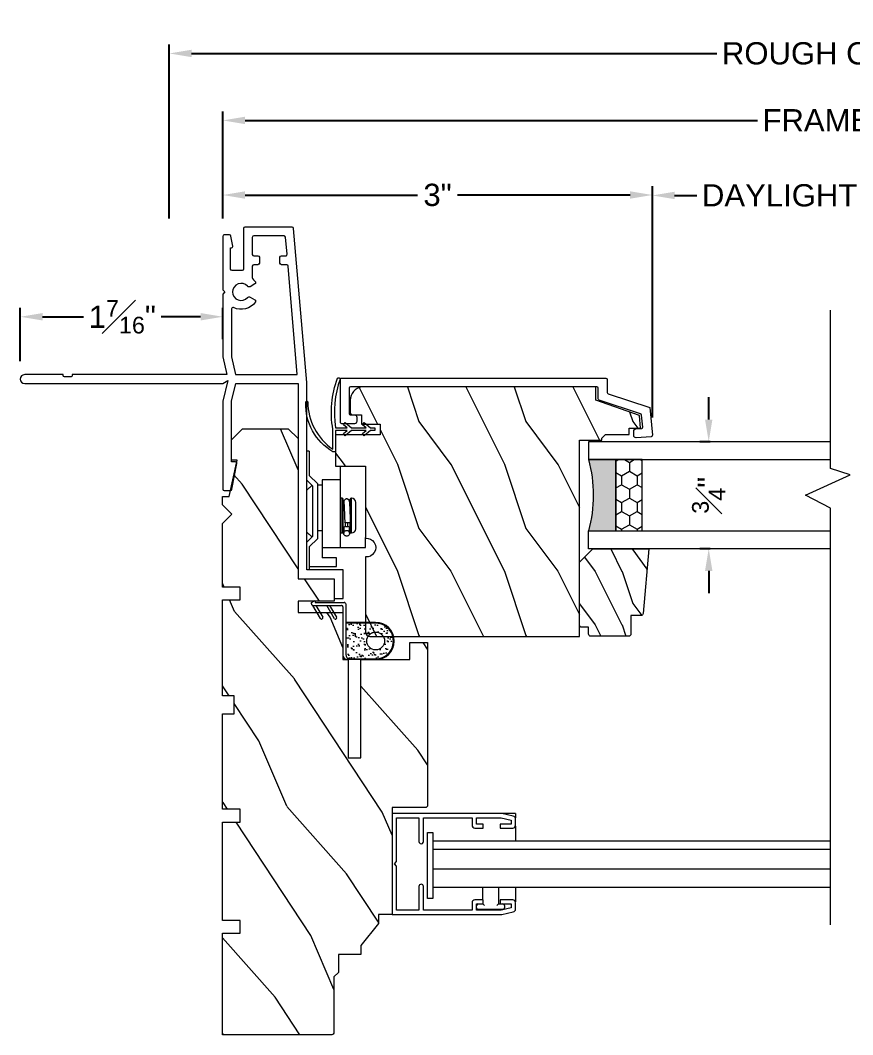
# Model space of a CAD drawing. Extents: x 73.7 to 85.4, y 11.4 to 19.6.
# Drawn here: x 73.71 to 79.54, y 12.5 to 19.62 of the extents above; entities that cross this region are included whole.
import ezdxf

# ---------------------------------------------------------------- set-up
doc = ezdxf.new("R2010")
doc.units = 0
doc.header["$MEASUREMENT"] = 0
doc.layers.get('0').update_dxf_attribs({"linetype": 'CONTINUOUS'})
doc.layers.get('DEFPOINTS').update_dxf_attribs({"linetype": 'CONTINUOUS'})
doc.layers.add('DIM', color=7, linetype='CONTINUOUS', lineweight=13)
doc.layers.add('PRODUCTS', color=7, linetype='CONTINUOUS', lineweight=13)
doc.styles.get("Standard").update_dxf_attribs({"font": 'arial.ttf'})
doc.dimstyles.get("Standard").update_dxf_attribs({"dimscale": 0, "dimtxt": 0.156, "dimasz": 0.156, "dimexe": 0.063, "dimexo": 0.125, "dimgap": 0.05, "dimtad": 0, "dimdec": 4, "dimzin": 0, "dimdsep": 46, "dimlunit": 4, "dimtxsty": 'Standard', "dimcen": 0.09, "dimclrd": 256, "dimclre": 256, "dimclrt": 256, "dimadec": 0, "dimazin": 0, "dimtfac": 0.75, "dimtdec": 4, "dimtix": 1, "dimtofl": 0, "dimtmove": 0, "dimatfit": 1, "dimfxl": 1, "dimfrac": 1, "dimtolj": 1, "dimtzin": 5, "dimarcsym": 0})

# ---------------------------------------------------------------- blocks, each defined once
blk = doc.blocks.new('*D8')
at = {"layer": 'DEFPOINTS', "color": 0, "ltscale": 2, "transparency": 16777216}
for p in [(75.12571604036553, 18.91313314573965), (75.12571604036553, 18.10010126771241), (84.00222806541103, 18.10010126771241)]:
    blk.add_point(p, dxfattribs=at)
at = {"layer": 'DIM', "lineweight": -2, "ltscale": 2, "transparency": 16777216}
for p, q in [((75.12571604036553, 18.22510126771241), (75.12571604036553, 18.97613314573965)), ((84.00222806541103, 18.22510126771241), (84.00222806541103, 18.97613314573965)), ((75.28171604036554, 18.91313314573965), (78.87557826407857, 18.91313314573965)), ((83.84622806541103, 18.91313314573965), (80.25369286162291, 18.91313314573965))]:
    blk.add_line(p, q, dxfattribs=at)
at = {"layer": 'DIM', "ltscale": 2, "transparency": 16777216}
for points in [[(75.28171604036554, 18.93913314573965), (75.28171604036554, 18.88713314573965), (75.12571604036553, 18.91313314573965)], [(83.84622806541103, 18.93913314573965), (83.84622806541103, 18.88713314573965), (84.00222806541103, 18.91313314573965)]]:
    blk.add_solid(points, dxfattribs=at)
at = {"layer": 'DIM', "ltscale": 2, "transparency": 16777216, "insert": (79.56463556285074, 18.91313314573965), "char_height": 0.156, "attachment_point": 5}
blk.add_mtext('\\A1;FRAME SIZE', dxfattribs=at)
blk = doc.blocks.new('*D9')
at = {"layer": 'DEFPOINTS', "color": 0, "ltscale": 2, "transparency": 16777216}
for p in [(84.37920441138927, 19.38265561283798), (74.75069482612938, 18.10089341237554), (84.37920441138927, 18.09079421926206)]:
    blk.add_point(p, dxfattribs=at)
at = {"layer": 'DIM', "lineweight": -2, "ltscale": 2, "transparency": 16777216}
for p, q in [((74.75069482612938, 18.22589341237554), (74.75069482612938, 19.44565561283798)), ((84.37920441138927, 18.21579421926206), (84.37920441138927, 19.44565561283798)), ((74.90669482612938, 19.38265561283798), (78.59161905089337, 19.38265561283798)), ((84.22320441138926, 19.38265561283798), (80.53765452156185, 19.38265561283798))]:
    blk.add_line(p, q, dxfattribs=at)
at = {"layer": 'DIM', "ltscale": 2, "transparency": 16777216}
for points in [[(74.90669482612938, 19.40865561283798), (74.90669482612938, 19.35665561283798), (74.75069482612938, 19.38265561283798)], [(84.22320441138926, 19.40865561283798), (84.22320441138926, 19.35665561283798), (84.37920441138927, 19.38265561283798)]]:
    blk.add_solid(points, dxfattribs=at)
at = {"layer": 'DIM', "ltscale": 2, "transparency": 16777216, "insert": (79.56463678622761, 19.38265561283798), "char_height": 0.156, "attachment_point": 5}
blk.add_mtext('\\A1;ROUGH OPENING', dxfattribs=at)
blk = doc.blocks.new('*D13')
at = {"layer": 'DEFPOINTS', "color": 0, "ltscale": 2, "transparency": 16777216}
for p in [(75.12571604036553, 18.38986771574255), (75.12571604036553, 18.10010126771241), (78.13846290660933, 16.70551463163412)]:
    blk.add_point(p, dxfattribs=at)
at = {"layer": 'DIM', "lineweight": -2, "ltscale": 2, "transparency": 16777216}
for p, q in [((75.12571604036553, 18.22510126771241), (75.12571604036553, 18.45286771574255)), ((78.13846290660933, 16.83051463163412), (78.13846290660933, 18.45286771574255)), ((75.28171604036554, 18.38986771574255), (76.49249056489262, 18.38986771574255)), ((77.98246290660933, 18.38986771574255), (76.77168838208226, 18.38986771574255))]:
    blk.add_line(p, q, dxfattribs=at)
at = {"layer": 'DIM', "ltscale": 2, "transparency": 16777216}
for points in [[(75.28171604036554, 18.41586771574255), (75.28171604036554, 18.36386771574255), (75.12571604036553, 18.38986771574255)], [(77.98246290660933, 18.41586771574255), (77.98246290660933, 18.36386771574255), (78.13846290660933, 18.38986771574255)]]:
    blk.add_solid(points, dxfattribs=at)
at = {"layer": 'DIM', "ltscale": 2, "transparency": 16777216, "insert": (76.63208947348744, 18.38986771574255), "char_height": 0.156, "attachment_point": 5}
blk.add_mtext('\\A1;3"', dxfattribs=at)
blk = doc.blocks.new('*D14')
at = {"layer": 'DEFPOINTS', "color": 0, "ltscale": 2, "transparency": 16777216}
for p in [(78.66963316095317, 16.65934808978469), (78.53386872144848, 15.90936837425771), (78.66963588886213, 15.90936837425771)]:
    blk.add_point(p, dxfattribs=at)
at = {"layer": 'DIM', "lineweight": -2, "ltscale": 2, "transparency": 16777216}
for p, q in [((78.53386872144848, 16.81534808978469), (78.53386872144848, 16.97134808978469)), ((78.54463316095317, 16.65934808978469), (78.47086872144848, 16.65934808978469)), ((78.54463588886213, 15.90936837425771), (78.47086872144848, 15.90936837425771)), ((78.53386872144848, 15.75336837425771), (78.53386872144848, 15.59736837425771))]:
    blk.add_line(p, q, dxfattribs=at)
at = {"layer": 'DIM', "ltscale": 2, "transparency": 16777216}
for points in [[(78.50786872144849, 16.81534808978469), (78.55986872144848, 16.81534808978469), (78.53386872144848, 16.65934808978469)], [(78.50786872144849, 15.75336837425771), (78.55986872144848, 15.75336837425771), (78.53386872144848, 15.90936837425771)]]:
    blk.add_solid(points, dxfattribs=at)
at = {"layer": 'DIM', "ltscale": 2, "transparency": 16777216, "insert": (78.53386872144848, 16.28435823202122), "char_height": 0.156, "attachment_point": 5, "rotation": 90}
blk.add_mtext('\\A1;{\\H1x;{\\H0.750000x;\\S3#4;}"}', dxfattribs=at)
blk = doc.blocks.new('*D15')
at = {"layer": 'DEFPOINTS', "color": 0, "ltscale": 2, "transparency": 16777216}
for p in [(80.98948119916724, 18.3868727794659), (78.13846290660933, 16.70551463163412), (80.98948119916724, 16.70551463163412)]:
    blk.add_point(p, dxfattribs=at)
at = {"layer": 'DIM', "lineweight": -2, "ltscale": 2, "transparency": 16777216}
for p, q in [((78.13846290660933, 16.83051463163412), (78.13846290660933, 18.4498727794659)), ((80.98948119916724, 16.83051463163412), (80.98948119916724, 18.4498727794659)), ((78.29446290660934, 18.3868727794659), (78.45144817839989, 18.3868727794659)), ((80.83348119916724, 18.3868727794659), (80.67649592737669, 18.3868727794659))]:
    blk.add_line(p, q, dxfattribs=at)
at = {"layer": 'DIM', "ltscale": 2, "transparency": 16777216}
for points in [[(78.29446290660934, 18.4128727794659), (78.29446290660934, 18.3608727794659), (78.13846290660933, 18.3868727794659)], [(80.83348119916724, 18.4128727794659), (80.83348119916724, 18.3608727794659), (80.98948119916724, 18.3868727794659)]]:
    blk.add_solid(points, dxfattribs=at)
at = {"layer": 'DIM', "ltscale": 2, "transparency": 16777216, "insert": (79.56397205288829, 18.3868727794659), "char_height": 0.156, "attachment_point": 5}
blk.add_mtext('\\A1;DAYLIGHT OPENING', dxfattribs=at)
blk = doc.blocks.new('*D18')
at = {"layer": 'DEFPOINTS', "color": 0, "transparency": 16777216}
for p in [(73.70571604036694, 17.53605418118364), (75.12591023360864, 17.25413030149671), (73.70571604036694, 17.09910126771235)]:
    blk.add_point(p, dxfattribs=at)
at = {"layer": 'DIM', "lineweight": -2, "transparency": 16777216}
for p, q in [((73.70571604036694, 17.22410126771235), (73.70571604036694, 17.59905418118364)), ((75.12591023360864, 17.37913030149671), (75.12591023360864, 17.59905418118364)), ((73.86171604036694, 17.53605418118364), (74.1494728697856, 17.53605418118364)), ((74.96991023360863, 17.53605418118364), (74.69315772653866, 17.53605418118364))]:
    blk.add_line(p, q, dxfattribs=at)
at = {"layer": 'DIM', "transparency": 16777216}
for points in [[(73.86171604036694, 17.56205418118364), (73.86171604036694, 17.51005418118364), (73.70571604036694, 17.53605418118364)], [(74.96991023360863, 17.56205418118364), (74.96991023360863, 17.51005418118364), (75.12591023360864, 17.53605418118364)]]:
    blk.add_solid(points, dxfattribs=at)
at = {"layer": 'DIM', "transparency": 16777216, "insert": (74.42131529816213, 17.53605418118364), "char_height": 0.156, "attachment_point": 5}
blk.add_mtext('\\A1;1{\\H0.750000x;\\S7#16;}"', dxfattribs=at)
blk = doc.blocks.new('Frame-Colonial-Vert Profile-C-WC BLOCK')
at = {"ltscale": 2}
h = blk.add_hatch(dxfattribs=at)
h.set_pattern_fill('WOOD1', color=256, angle=30)
h.set_pattern_definition([(246.8699, (-0.1535898384862244, 1.066025403784439), (1.598076078555546, 3.232050873230267), [0.5, -4.5]), (236.5651, (0.5160254037844387, 1.106217782649107), (-0.366024019841683, -1.366026116725422), [1.118034, -1.118034]), (228.4349, (0.7660254037844387, 0.6732050807568877), (-1.232051982326068, -1.86602423823122), [0.6324559999999999, -2.529822])])
h.paths.add_polyline_path([(1.189000129699707, -0.8429985046386719), (1.095000267028809, -0.8429985046386719), (1.095000267028809, -0.779998779296875), (0.9700002670288086, -0.625), (0.9700002670288086, -0.5620002746582031), (0.814000129699707, -0.5620002746582031), (0.814000129699707, -0.437000274658203), (0.7820005416870117, -0.4059982299804686), (0.7820005416870117, -0.01599508566084595, 0.4142310210248008), (0.7660007476805487, 0), (0, 0), (0, -0.711359977722168), (0.125, -0.711359977722168), (0.125, -0.7563600540161133), (0.125, -0.8013601303100586), (0, -0.8013601303100586), (0, -1.490641593933105), (0.125, -1.490641593933105), (0.125, -1.535641670227051), (0.125, -1.580641746520996), (0, -1.580641746520996), (0, -2.250999999999976), (0.08199999999999363, -2.250999999999976), (0.08199999999999363, -2.375999999999976), (-1.110223024625157e-16, -2.375999999999976), (0, -3.049204038146968), (0.125, -3.049204038146968), (0.125, -3.094206038146979), (0.125, -3.139204038146943), (-1.110223024625157e-16, -3.139204038146943), (0, -3.584999084472657), (0.06499958038330089, -3.649999618530273), (0, -3.715000152587891), (-1.110223024625157e-16, -3.774005889892578), (0.04599952697753906, -3.774005889892578), (0.1040019989013672, -4.02900505065918), (0.06400203704833984, -4.02900505065918), (0.06400203704833984, -4.173004150390625), (0.1409978866577147, -4.25), (0.4609997329712315, -4.25), (0.5299997329711914, -4.180999999999982), (0.5299997329711914, -3.197998046875), (0.7839994430541992, -3.197998046875), (0.7839994430541992, -3.040000915527344), (0.531285285949707, -3.040000915527344), (0.531285285949707, -2.961997985839844), (0.8442850112915039, -2.961997985839844), (0.8442850112915039, -2.631000518798828), (0.8812848739624428, -2.631000518798828), (0.8812848739624428, -1.94100051879883), (0.9712848739624178, -1.94100051879883), (0.9712848739624178, -2.631000518798828), (1.313284873962402, -2.631000518798828), (1.313284873962402, -2.750999450683594), (1.438284873962402, -2.750999450683594), (1.438284873962402, -2.592998504638672), (1.438284873962402, -1.608997344970881, 0.41412871271231), (1.4222813980378, -1.592998504638672), (1.189000129699707, -1.592998504638672)])
blk.add_lwpolyline([(0.8442850112915039, -2.961997985839844), (0.8442850112915039, -2.631000518798828), (0.8812848739624428, -2.631000518798828), (0.8812848739624428, -1.94100051879883), (0.9712848739624178, -1.94100051879883), (0.9712848739624178, -2.631000518798828), (1.313284873962402, -2.631000518798828), (1.313284873962402, -2.750999450683594), (1.438284873962402, -2.750999450683594), (1.438284873962402, -2.592998504638672), (1.438284873962402, -1.608997344970703, 0.4141287127112057), (1.422281398037683, -1.592998504638672), (1.189000129699707, -1.592998504638672), (1.189000129699707, -0.8429985046386719), (1.095000267028809, -0.8429985046386719), (1.095000267028809, -0.779998779296875), (0.9700002670288086, -0.625), (0.9700002670288086, -0.5620002746582031), (0.814000129699707, -0.5620002746582031), (0.814000129699707, -0.4370002746582031), (0.7820005416870117, -0.4059982299804688), (0.7820005416870117, -0.01599884033203125, 0.4142997689483557), (0.7660007476806641, 0), (0.7660007476806641, 0), (0.7660007476806641, 0), (0, 0), (0, 0), (0, 0), (0, -0.711359977722168), (0.125, -0.711359977722168), (0.125, -0.7563600540161133), (0.125, -0.8013601303100586), (0, -0.8013601303100586), (0, -1.490641593933105), (0.125, -1.490641593933105), (0.125, -1.535641670227051), (0.125, -1.580641746520996), (0, -1.580641746520996), (0, -2.250999999999976), (0.08199999999999363, -2.250999999999976), (0.08199999999999363, -2.375999999999976), (0, -2.375999999999976), (0, -3.049204038146968), (0.125, -3.049204038146968), (0.125, -3.094206038146979), (0.125, -3.139204038146943), (0, -3.139204038146943), (0, -3.584999084472656), (0.06499958038330078, -3.649999618530273), (0, -3.715000152587891), (0, -3.774005889892578), (0.04599952697753906, -3.774005889892578), (0.1040019989013672, -4.02900505065918), (0.06400203704833984, -4.02900505065918), (0.06400203704833984, -4.173004150390625), (0.1409978866577148, -4.25), (0.4609997329712314, -4.25), (0.5299997329711914, -4.180999999999983), (0.5299997329711914, -3.197998046875), (0.7839994430541992, -3.197998046875), (0.7839994430541992, -3.040000915527344), (0.531285285949707, -3.040000915527344), (0.531285285949707, -2.961997985839844)], format="xyb", close=True)
blk = doc.blocks.new('3577- C-WC-Frame-Vert Profile BLOCK')
for points in [[(-0.4659999999996103, -1.244000000000199), (-0.4365037768262141, -1.369000000000028), (0, -1.369000000000028), (0, 0), (0.2539999999999623, 0), (0.2539999999999623, 0.1379999999999768), (0.3159999999999741, 0.1379999999999768), (0.3159999999999741, -0.06200000000001182), (0.06200000000001182, -0.06200000000001182), (0.06200000000001182, -1.375999999999976), (-0.0319718355377745, -2.456930070967076, -0.3871887601088884), (-0.04192848999576881, -2.466000000000008), (-0.3729999999997062, -2.465999999999951, -0.4142135623730951), (-0.3829999999996971, -2.45599999999996), (-0.3829999999996971, -2.171000000000276, 0.414213562373043), (-0.392999999999688, -2.161000000000286), (-0.4629999999996244, -2.161000000000286, 0.4142135623730951), (-0.4729999999996153, -2.171000000000276), (-0.4729999999996153, -2.32100000000014), (-0.4670029040022996, -2.32100000000014, -0.4740205020356507), (-0.4572018392470909, -2.332984724077789), (-0.4713768997028751, -2.402984724077726, -0.356833230770885), (-0.4811779644580838, -2.411000000000058), (-0.5179999999995175, -2.411000000000058, -0.4142135623730951), (-0.5279999999995084, -2.401000000000067), (-0.5279999999995084, -2.026000000000465), (-0.5129999999995221, -2.011000000000422), (-0.5279999999995084, -1.996000000000436), (-0.5279999999995084, -1.556990195135768, -0.04938898902105721), (-0.5278058067564189, -1.555029033784422), (-0.4992830953352154, -1.430999999999983), (-1.583999999998468, -1.430999999999983), (-1.583999999998468, -1.425999999999988, 0.4142135623731992), (-1.593999999998459, -1.415999999999997), (-1.637999999998442, -1.415999999999997, 0.4142135623730951), (-1.647999999998433, -1.425999999999988), (-1.647999999998433, -1.430999999999983), (-1.916999999998154, -1.430999999999983, -0.9999999999989393), (-1.916999999998154, -1.369000000000028), (-0.5275316216551005, -1.369000000000028), (-0.4928906055037032, -1.389000000000067), (-0.5279999999995084, -1.244000000000142), (-0.5279999999995084, -0.6290000000000191, -0.414213562373147), (-0.5179999999995175, -0.6190000000000282), (-0.4741896023439836, -0.6190000000000282, -0.3572261466048653), (-0.4643857804598497, -0.6270289402685876), (-0.4281757554825276, -0.8071333935417897, -0.4703402862644739), (-0.4379999999995334, -0.8190000000000168), (-0.4659999999996103, -0.8190000000000168)], [(-0.30239254687109, -1.955223660930926, 0.4406487575339165), (-0.2992133099846228, -1.940810139651376, 0.3662473251387003), (-0.4516818181813846, -1.900960797744915, -0.551932892222722), (-0.4659999999996103, -1.891941191002672), (-0.4659999999996103, -1.556990195135768, -0.04938898902115872), (-0.4658058067565207, -1.555029033784422), (-0.4379999999996471, -1.430999999999983), (-0.005407572093588442, -1.430999999999983), (-0.06958098088597353, -2.192930070967293, -0.3871887601088884), (-0.07953763534402469, -2.202000000000226), (-0.117024036853536, -2.202000000000226, 0.414213562373121), (-0.1270240368535269, -2.212000000000216), (-0.1270240368535269, -2.25400000000019, 0.4142135623731212), (-0.117024036853536, -2.264000000000181), (-0.0871974190214928, -2.264000000000181, -0.4417648538639267), (-0.07724076456349849, -2.27493007096723), (-0.08845020409148674, -2.394930070967121, -0.3871887601088884), (-0.09840685854948106, -2.404000000000053), (-0.3109999999997513, -2.404000000000053, -0.4142135623729389), (-0.3209999999997422, -2.394000000000062), (-0.3209999999997422, -2.274000000000171, -0.4142135623730951), (-0.3109999999997513, -2.264000000000181), (-0.2809999999997785, -2.264000000000181, 0.4142135623730951), (-0.2709999999997876, -2.25400000000019), (-0.2709999999997876, -2.212000000000216, 0.4142135623730951), (-0.2809999999997785, -2.202000000000226), (-0.3109999999997513, -2.202000000000226, -0.414213562373069), (-0.3209999999997422, -2.192000000000235), (-0.3209999999997422, -2.10938699101024, -0.2134217652832862), (-0.3176666666664119, -2.101933431085229, 0.05707814511781176), (-0.2992133099846228, -2.081189860349525, 0.4406487575335143), (-0.30239254687109, -2.066776339069975), (-0.3353603896929371, -2.047742346142115, 0.3563939586925249), (-0.3540883117542535, -2.050786181759179, -2.636887572711157), (-0.3540883117543103, -1.971213818241665, 0.3563939586924472), (-0.3353603896929371, -1.974257653858729)]]:
    blk.add_lwpolyline(points, format="xyb", close=True)
blk = doc.blocks.new('Weather Strip-Casement Frame-Vert BLOCK')
h = blk.add_hatch()
h.set_pattern_fill('AR-SAND', color=256, scale=0.03, style=0)
h.set_pattern_definition([(37.50000000000001, (-277.8777295655356, 6.981486637016759), (-0.001889800743288245, 0.05780471307039476), [0, -0.0456, 0, -0.051, 0, -0.04875]), (7.499999999999999, (-277.8777295655356, 6.981486637016759), (0.05309330115803181, 0.0846643819568922), [0, -0.0246, 0, -0.0411, 0, -0.01575]), (327.5, (-277.9146295655356, 6.981486637016759), (0.09342425585254485, 0.0001697716061089483), [0, -0.015, 0, -0.054, 0, -0.0705]), (317.5, (-277.9146295655356, 6.981486637016759), (0.0901837981371688, 0.02633026694802748), [0, -0.0075, 0, -0.03539999999999999, 0, -0.0405])])
h.paths.add_polyline_path([(-0.02000052981611045, 0.3349997537410001, 0.4142135623730949), (-0.05000186221292324, 0.3650010861378129), (-0.2300041855963204, 0.3650010861329958, 1), (-0.2300041855930307, 0.1150001854227881), (-0.02000052982094759, 0.1150001854373413)])
h.paths.add_polyline_path([(-0.2925041855929749, 0.2400006357778919, -1), (-0.1675041855929749, 0.2400006357778919, -1)], flags=16)
at = {"linetype": 'Continuous'}
for p, q in [((-0.05000132455239736, 0.3650010861329953), (-0.230002278230188, 0.3650010861329953)), ((-0.2300003708746772, 0.3699983575549828), (-0.03000079473144979, 0.3699983575549828)), ((-0.02000052982094758, -0.02000052982097422), (-0.02000052982094758, 0.3350002914015366)), ((0, -8.881784197001252e-16), (0, 0.3400013775345307)), ((-0.230002278230188, 0.1150001854373413), (-0.02000052982094758, 0.1150001854373413)), ((-0.2300003708746772, 0.1099990993043445), (-0.02000052982094758, 0.1099990993043445)), ((0.09260210974713345, -0.010000264910488), (0.04437844052495166, 0.07292201565091005)), ((0.04812448673595782, 0.0854914884260598), (0.04958933576347135, 0.08622772765082587)), ((0.05877706722901621, 0.08348685779075105), (0.1131462358869157, -0.010000264910488)), ((0.1894557149139473, -0.010000264910488), (0.1415353152170269, 0.07239940024265756)), ((0.1447225062651682, 0.08466369613707503), (0.146250298024313, 0.08557159735725328)), ((0.1558729065449143, 0.0830691469352498), (0.2099998410537296, -0.010000264910488)), ((0.1938502619964879, -0.03000079473146045), (-0.01000026491044537, -0.03000079473146045)), ((0.2099998410537296, -0.010000264910488), (0.01000026491050221, -0.010000264910488)), ((0.2200001059642318, -0.03000079473146045), (0.1938502619964879, -0.04478089253641304)), ((0.1938502619964879, -0.04478089253641304), (0.1938502619964879, -0.03000079473146045)), ((0.2200001059642318, -0.02000052982097422), (0.2200001059642318, -0.03000079473146045))]:
    blk.add_line(p, q, dxfattribs=at)
blk.add_circle((-0.2300041855929749, 0.2400006357778919), 0.0625)
for centre, radius, start, end in [((-0.2300003708746772, 0.2399987284296632), 0.129999629125319, 90, 270), ((-0.2300041855929749, 0.2400006357778919), 0.1250004503551038, 89.99999999666495, 270.0008742675488), ((-0.05000186221292324, 0.3349997537410001), 0.03000133239681281, 0.001026810377740836, 89.99897318962074), ((-0.0300013324590509, 0.3399989323566128), 0.0300013325586931, 0.004669738411206273, 89.99897306156967), ((0.0521579947732107, 0.077446444426295), 0.008999551102398041, 116.6276099089377, 210.1814022692647), ((0.05272367277166268, 0.07996477367681276), 0.007003474920470402, 30.19239483999417, 116.5859789642918), ((0.1493146305234063, 0.07692403065390341), 0.00899944592708047, 120.6816456020791, 210.1832767663523), ((0.1498208065897302, 0.07954917223716684), 0.007001295290346456, 30.18280166815399, 120.66238333239), ((0.009999358653203672, -9.062573118612249e-07), 0.009999358694243463, 179.9948071950625, 270.0051928049315), ((-0.01000117116780075, -0.02000143607828697), 0.009999358694243463, 179.9948071950625, 270.0051928049315), ((0.2100007473110281, -0.01999962356366325), 0.009999358694242573, 359.9948071950623, 90.00519280493148)]:
    blk.add_arc(centre, radius, start, end, dxfattribs=at)
blk = doc.blocks.new('Sash-Profile-C-WC Wide BLOCK')
at = {"ltscale": 2}
h = blk.add_hatch(dxfattribs=at)
h.set_pattern_fill('WOOD1', color=256, scale=0.75, style=0)
h.set_pattern_definition([(216.8699, (0.3, 0.75), (2.249999938368339, 1.500000092447488), [0.375, -3.375]), (206.5651, (0.75, 0.5249999999999999), (-0.7499993684556807, -0.7500009820472855), [0.8385255, -0.8385255]), (198.4349, (0.75, 0.15), (-1.500000325944721, -0.749998802417031), [0.474342, -1.8973665])])
edge = h.paths.add_edge_path()
edge.add_line((1.413999557495117, 0.2410001754760742), (1.192998886108398, 0.2410001754760742))
edge.add_line((1.192998886108398, 0.2410001754760742), (1.192998886108398, 0.03200054168701172))
edge.add_line((1.192998886108398, 0.03200054168701172), (0.6882648468017578, 0.03200054168701172))
edge.add_arc((0.622807502746582, 0.02497157280128274), 0.06583365624324843, -186.12907413899188, 6.129074138991882, ccw=False)
edge.add_line((0.5573501586914062, 0.03200054168701172), (0.03199958801269531, 0.03200054168701172))
edge.add_arc((0.03200043765193827, 1.040461836201989e-07), 0.03200043765210742, 90.00152125240491, 180.000186291427)
edge.add_line((0, 0), (0, -1.470190048217773))
edge.add_line((0, -1.470190048217773), (1.375321290620917, -1.470411550261076))
edge.add_line((1.375321290620917, -1.470411550261076), (1.375321290620946, -1.626661977507126))
edge.add_line((1.375321290620946, -1.626661977507126), (1.390602474356854, -1.626661977507126))
edge.add_line((1.390602474356854, -1.626661977507126), (1.415602474356859, -1.651661977507132))
edge.add_line((1.415602474356859, -1.651661977507132), (1.415602474356859, -1.818411550261061))
edge.add_line((1.415602474356859, -1.818411550261061), (1.460321290620925, -1.818411550261033))
edge.add_line((1.460321290620925, -1.818411550261033), (1.460321290620925, -1.898190048217742))
edge.add_line((1.460321290620925, -1.898190048217742), (1.550501190052955, -1.890727663500002))
edge.add_line((1.550501190052955, -1.890727663500002), (1.656394912017021, -1.583189964294434))
edge.add_line((1.656394912017021, -1.583189964294434), (1.750070571899414, -1.583189964294434))
edge.add_line((1.750070571899414, -1.583189964294434), (1.750070571899414, 0.05707263946533203))
edge.add_arc((1.655375620003824, 0.04339768152591159), 0.0956772616098154, 8.217311576512644, 89.58374614169895)
edge.add_line((1.656070709228516, 0.1390724182128906), (1.570993423461914, 0.1390724182128906))
edge.add_arc((1.570992894618631, 0.1230721993755095), 0.01600021884612085, 89.99810624539369, 180.0018937546063)
edge.add_line((1.55499267578125, 0.1230716705322266), (1.55499267578125, 0.05900096893310547))
edge.add_line((1.55499267578125, 0.05900096893310547), (1.48900032043457, 0.05900096893310547))
edge.add_line((1.48900032043457, 0.05900096893310547), (1.48900032043457, -0.0710000991821289))
edge.add_line((1.48900032043457, -0.0710000991821289), (1.413999557495117, -0.0710000991821289))
edge.add_line((1.413999557495117, -0.0710000991821289), (1.413999557495117, 0.2410001754760742))
blk.add_lwpolyline([(1.413999557495117, 0.2410001754760742), (1.192998886108398, 0.2410001754760742), (1.192998886108398, 0.03200054168701172), (0.6882648468017578, 0.03200054168701172, -1.113131401536236), (0.5573501586914062, 0.03200054168701172), (0.03199958801269531, 0.03200054168701172, 0.4142067381344209), (0, 0), (0, -1.470190048217773), (1.375321290620917, -1.470411550261076), (1.375321290620946, -1.626661977507126), (1.390602474356854, -1.626661977507126), (1.415602474356859, -1.651661977507132), (1.415602474356859, -1.818411550261061), (1.460321290620925, -1.818411550261033), (1.460321290620925, -1.898190048217742), (1.550501190052955, -1.890727663500002), (1.656394912017021, -1.583189964294434), (1.750070571899414, -1.583189964294434), (1.750070571899414, 0.05707263946533203, 0.3707370322295148), (1.656070709228516, 0.1390724182128906), (1.570993423461914, 0.1390724182128906, 0.4142329240672366), (1.55499267578125, 0.1230716705322266), (1.55499267578125, 0.05900096893310547), (1.48900032043457, 0.05900096893310547), (1.48900032043457, -0.0710000991821289), (1.413999557495117, -0.0710000991821289)], format="xyb", close=True, dxfattribs=at)
blk = doc.blocks.new('3581-Sash-Wide BLOCK')
blk.add_lwpolyline([(-0.1455643895820913, -0.380584343192929), (-0.3388314581505654, -0.3974262392580457, -0.4203264625170721), (-0.3497122453021007, -0.3881648527683836), (-0.3569600481420707, -0.2845164432594913, -0.4348123749609328), (-0.340999023337929, -0.2674003396795825), (-0.310925766395485, -0.2674003396795825, -0.3939104756149421), (-0.2949647415913432, -0.2822842360996844), (-0.2922791950590238, -0.3206893407749547, 0.4203264625170764), (-0.2813984079074885, -0.3299507272646238), (-0.1976344492094597, -0.3218422217138226, 0.2965835828286902), (-0.1891088138382884, -0.3150440661502003), (-0.09274526202256084, -0.0252450214969997, -0.3230253044241456), (-0.08325611205182781, -0.01840033967958732), (-0.01000000000001933, -0.01840033967958732, 0.4142135623731037), (0, -0.008400339679589308), (0, 1.718599660320407, 0.4142135623730951), (-0.01000000000001933, 1.728599660320413), (-0.186000000000007, 1.728599660320413, 0.4142135623730993), (-0.195999999999998, 1.718599660320407), (-0.195999999999998, 1.691599660320414, -0.4142135623731004), (-0.2120000000000175, 1.675599660320415), (-0.2420000000000186, 1.675599660320415, -0.4142135623730869), (-0.2580000000000098, 1.691599660320414), (-0.2580000000000098, 1.780599660320412, -0.4142135623731037), (-0.2480000000000189, 1.79059966032041), (0.0519999999999925, 1.79059966032041, -0.4142135623730951), (0.0619999999999834, 1.780599660320412), (0.0619999999999834, -0.07040033967958692, -0.4142135623730951), (0.0519999999999925, -0.08040033967958493), (-0.03853651139579028, -0.08040033967958493, 0.328454825572407), (-0.04808578199165936, -0.08743193420070838), (-0.1455643895820913, -0.3805843431929361)], format="xyb", close=True)
blk = doc.blocks.new('Glazing Bead-2227-Casement BLOCK')
at = {"ltscale": 2}
h = blk.add_hatch(dxfattribs=at)
h.set_pattern_fill('WOOD1', color=256, scale=0.375)
h.set_pattern_definition([(216.8699, (0.15, 0.375), (1.124999969184169, 0.7500000462237438), [0.1875, -1.6875]), (206.5651, (0.375, 0.2625), (-0.3749996842278404, -0.3750004910236427), [0.41926275, -0.41926275]), (198.4349, (0.375, 0.07500000000000001), (-0.7500001629723605, -0.3749994012085155), [0.237171, -0.9486832500000001])])
h.paths.add_polyline_path([(5.551115123125783e-17, 0.3909999999999982), (-0.09399999999999409, 0.4849999999999994), (-0.5350000000000072, 0.4849999999999994, 0.4142135623730951), (-0.5510000000000161, 0.4689999999999905), (-0.5510000000000161, 0.421999999999997), (-0.5980000000000096, 0.421999999999997, 0.4142135623730951), (-0.6140000000000043, 0.4060000000000024), (-0.6140000000000043, 0.1409999999999947, 0.4142135623730951), (-0.5980000000000096, 0.125), (-0.4689999999999941, 0.125), (-0.4689999999999941, 0.05484215458977448, 0.3923998367047263), (-0.4541996214292116, 0.03888718958114623), (0, 5.551115123125783e-17)])
blk.add_lwpolyline([(-0.5980000000000132, 0.421999999999997), (-0.5510000000000161, 0.421999999999997), (-0.5510000000000161, 0.4690000000000012, -0.414213562373095), (-0.5349999999999966, 0.4849999999999994), (-0.09399999999999409, 0.4849999999999994), (0, 0.3909999999999982), (0, 0), (-0.4541996214292112, 0.03888718958114623, -0.3923998367046706), (-0.4689999999999941, 0.05484215458977104), (-0.4689999999999941, 0.125), (-0.5980000000000132, 0.125, -0.414213562373095), (-0.6140000000000043, 0.1409999999999982), (-0.6140000000000043, 0.4059999999999988, -0.414213562373095)], format="xyb", close=True)
blk = doc.blocks.new('C-WC-Sash WS BLOCK')
at = {"linetype": 'Continuous'}
blk.add_lwpolyline([(0.1695594787597656, 0), (0.1695594787597656, -0.08043418959009063), (0.1910781860351562, -0.05503368377685458), (0.2069091796875, -0.06725406646728516), (0.1695613861083984, -0.1113424301147452), (0.1695613861083984, -0.2140903472900391), (0.1910781860351562, -0.1886920928955078), (0.2069091796875, -0.2009124755859375), (0.1695613861083984, -0.2450008392333984), (0.1695613861083984, -0.2750015258789062), (0.1495609283447266, -0.2750015258789062), (0.1495609283447266, -0.2450008392333984), (0.112213134765625, -0.2009124755859375), (0.1280441284179688, -0.1886920928955078), (0.1495609283447266, -0.21409034729004), (0.1495609283447266, -0.1113424301147479), (0.112213134765625, -0.06725406646728427), (0.1280441284179688, -0.05503368377685458), (0.1495609283447266, -0.0804319381713885), (0.1495609283447266, -8.881784197001252e-16), (0, 0), (0, 0.01899909973144531, -0.2689186551245049), (0.3458986282348633, 0.2095889474290482, -0.8383699535702687), (0.3513813018798828, 0.1949071313279731, 0.2502957280725493), (0.02000045776367188, 0.01899909973144531), (0.158787727355957, 0.01899909973144531, -0.1315983022414413), (0.5167245864868164, -0.01290893554687411, -0.6866385704411319), (0.5112552642822266, -0.03154945373535156, 0.1242058799348433)], format="xyb", close=True, dxfattribs=at)
blk = doc.blocks.new('FRCH CSMT ADJ STUD')
at = {"linetype": 'Continuous', "lineweight": 15}
for p, q in [((-0.5641008938146683, 0.3930453482698653), (-0.7261731362813181, 0.3930453482698653)), ((-0.5051782444725745, 0.3341212342024704), (-0.5641008938146683, 0.3930453482698653)), ((-0.5317550451315445, 0.4101301210047837), (-0.4906997344815522, 0.3690754226968096)), ((-0.4906997344815522, 0.3690754226968096), (-0.1381580935022271, 0.3690754226968096)), ((-0.1381580935022271, 0.3690754226968096), (-0.09710278285160108, 0.4101301210047837)), ((-0.1236795835112048, 0.3341212342024704), (-0.0647569341682015, 0.3930453482698653)), ((0.1060185324658391, 0.3930453482698653), (-0.0647569341682015, 0.3930453482698653)), ((0.1060185324658391, 0.3930453482698653), (0.1060185324658391, 0.4099971932046322)), ((-0.09589317145042742, 0.3025441148076737), (-0.6422143813645675, 0.3025441148076737)), ((-0.5051782444725745, 0.3341212342024704), (-0.1236795835112048, 0.3341212342024704)), ((-0.449969843837664, 0.3341212342024704), (-0.449969843837664, 0.3025441148076737)), ((-0.1318442515258198, 0.3025441148076737), (-0.1318442515258198, 0.3341212342024704)), ((-0.09589317145042742, 0.1777073925338613), (-0.09589317145042742, 0.3025441148076737)), ((-4.295824567179807e-06, 0.1777097104814089), (-0.5699591116182319, 0.1777073925338613)), ((-0.4673980162834255, 0.1633460605130352), (-0.2843036296472405, 0.1633460605130352)), ((-0.4604074715289812, 0.1563552228139855), (-0.2307093555528468, 0.1563552228139855)), ((-0.2843036296472405, 0.1633460605130352), (-0.2237185178528875, 0.1633460605130352)), ((-0.4673980162834255, 0.09943016491750711), (-0.2843036296472405, 0.09943016491750711)), ((-0.4673980162834255, 0.09743345230639022), (-0.4508809025565483, 0.09743345230639022)), ((-0.4604074715289812, 0.1064210026163295), (-0.3943214399260455, 0.1064210026163295)), ((-0.4508809025565483, 0.09743345230639022), (-0.2237185178528875, 0.09743345230639022)), ((-0.4224573352831271, 0.1393784784993244), (-0.3962050757964448, 0.1393784784993244)), ((-0.4224573352831271, 0.1233977469309906), (-0.3977131562724594, 0.1233977469309906)), ((-0.3125859974662148, 0.1064210026163295), (-0.2307093555528468, 0.1064210026163295)), ((-0.2843036296472405, 0.09943016491750711), (-0.2237185178528875, 0.09943016491750711)), ((-0.4374376599308221, 0.06747104534018433), (-0.2536791671491869, 0.06747104534018433))]:
    blk.add_line(p, q, dxfattribs=at)
at = {"linetype": 'Continuous'}
for p, q in [((-0.7024286147629937, 0.3930453482698653), (-0.7024286147629937, 0.2023733760117921)), ((-0.6422143813646244, 0.2023733760117921), (-0.6422143813645675, 0.3025441148076737)), ((-0.5699591116182319, 0.3025441148076737), (-0.5699591116182319, 0.1777073925338613)), ((-0.7024286147629937, 0.2023733760117921), (-0.6422143813646244, 0.2023733760117921))]:
    blk.add_line(p, q, dxfattribs=at)
at = {"ltscale": 2}
for p, q in [((-0.5699591116182319, 0.1777073925338613), (-0.5699591116182319, -2.494361979188398e-06)), ((-0.5699591116182319, -2.494361979188398e-06), (-0.499740940972174, -2.494361993399252e-06))]:
    blk.add_line(p, q, dxfattribs=at)
at = {"linetype": 'Continuous', "lineweight": 15}
for centre, radius, start, end in [((-0.4604073422925126, 0.1633461418857536), 0.00699081193098196, 180.000000000057, 269.9999999998371), ((-0.439434906500594, 0.1393776438364824), 0.01697768611802834, 1.302755197527456e-11, 90.00000000007164), ((-0.2516816717825918, 0.1393776438367098), 0.01697768611803184, 89.99999999996743, 140.2938827486387), ((-0.2307092359897638, 0.1633461418857536), 0.006990811930981073, 270.0000000001954, 0), ((-0.4604073422925126, 0.09943014708822773), 0.006990811930962446, 89.99999999998046, 179.9999999999707), ((-0.4374375316620558, 0.09743277225105373), 0.02996062256126509, 180.0000000000342, 270.0000000000196), ((-0.439434906500594, 0.1233986451374989), 0.01697768611806737, 270.0000000000456, 359.9999999999886), ((-0.2516816717825918, 0.1233986451374989), 0.01697768611807091, 237.7855435211641, 269.9999999999674), ((-0.2536790466202206, 0.09743277225105373), 0.02996062256126509, 270, 359.9999999999935), ((-0.2307092359897638, 0.09943014708822773), 0.006990811930962446, 5.862398388873555e-11, 89.99999999998697)]:
    blk.add_arc(centre, radius, start, end, dxfattribs=at)
for points in [[(-0.46299782682561, 0.4101301210047837), (-0.4949726291625325, 0.3733477314883515)], [(-0.1338851988212468, 0.3733477314883515), (-0.1658600011575571, 0.4101301210047837)], [(-0.4673980162834255, 0.1777073925338613), (-0.4673980162834255, 0.1633460605130352)], [(-0.2237185178528875, 0.1633460605130352), (-0.2237185178528875, 0.1777073925338613)], [(-0.4673980162834255, 0.09943016491750711), (-0.4673980162834255, 0.09743345230639022)], [(-0.4224573352831271, 0.1393784784993244), (-0.4224573352831271, 0.1233977469309906)], [(-0.2237185178528875, 0.09743345230639022), (-0.2237185178528875, 0.09943016491750711)]]:
    blk.add_open_spline(points, degree=1, dxfattribs=at)
for points, knots in [([(-0.4695637581162941, 0.1106230046257082), (-0.4673300025706908, 0.1108514263907949), (-0.4628623550825637, 0.1113082838687518), (-0.4569197529518192, 0.1148423105591831), (-0.4524025476321754, 0.12004247581784), (-0.4498239102986759, 0.1265346156269374), (-0.4494716829759113, 0.133528701606096), (-0.4513871161353222, 0.1402517491405746), (-0.4553543516731793, 0.1459403484245598), (-0.4609236200067812, 0.1499582558326296), (-0.4674704429881444, 0.1518465240701374), (-0.4742550350475199, 0.1513985569758773), (-0.4805120750634728, 0.1486583329822082), (-0.4855368309736718, 0.143939167773155), (-0.4887628226497895, 0.1377721977844288), (-0.4898264079475325, 0.1308519813417064), (-0.4886071082565309, 0.1239614669639053), (-0.485242900025753, 0.117865785541639), (-0.4801132811163029, 0.1132982914132157), (-0.4745778342767721, 0.1109413506780896), (-0.4709573469663724, 0.1107114842368304), (-0.4695637581162941, 0.1106230046257082)], [0, 0, 0, 0, 0.05368781634054198, 0.1073789109435614, 0.1610586530363781, 0.214748121451623, 0.2684490220066147, 0.3221294816612404, 0.3758149245879846, 0.4295099712864265, 0.4831981792369858, 0.5368833922952438, 0.5905754291276971, 0.6442685009359376, 0.6979564744960814, 0.751642481388677, 0.8053364679971219, 0.8590276191957952, 0.9127063110869201, 0.9663991332685479, 1, 1, 1, 1]), ([(-0.4277924482631192, 0.1515673309540801), (-0.4367168247491122, 0.1515671977256119), (-0.4570978484399006, 0.1515668934653007), (-0.4650878939019663, 0.1515686737652544), (-0.4695792841967545, 0.151569674513425)], [0, 0, 0, 0, 0.4378767534096087, 0.9999999999999999, 0.9999999999999999, 0.9999999999999999, 0.9999999999999999]), ([(-0.3903142462923483, 0.1036837252338358), (-0.3909404391088742, 0.1037564178700308), (-0.3921928039499676, 0.1039018007290764), (-0.3939892044637077, 0.1070156515265666), (-0.395465957432009, 0.1118909651322468), (-0.39646649836601, 0.1181858329923529), (-0.39687554127255, 0.1251387079964701), (-0.3966471050635505, 0.1319699235329921), (-0.3958072948672111, 0.1379450539986777), (-0.3944483255918954, 0.1422438117858604), (-0.3930098312512769, 0.1445004553197435), (-0.3920601759455735, 0.1443353802653604), (-0.3917350291804382, 0.1442788612109638)], [0, 0, 0, 0, 0.1050373923887375, 0.2100712970421437, 0.3151063941056925, 0.4201434843703979, 0.5251635917309068, 0.6302088822376245, 0.7352352740047806, 0.8402836991428156, 0.9453156970372283, 1, 1, 1, 1]), ([(-0.2502080627282908, 0.1514337480680155), (-0.2511998705877545, 0.1512658847934603), (-0.2531856706919484, 0.1509297885374821), (-0.2629583752432723, 0.1501102948359261), (-0.2775480759528932, 0.1491385458930239), (-0.2972564978118157, 0.1480871470835012), (-0.3204324645149086, 0.1470601227394894), (-0.3446859219675957, 0.1461075415256659), (-0.3689978548191561, 0.1452460622183338), (-0.3842062865697358, 0.1447943482314571), (-0.39177779913922, 0.1445694625767686)], [0, 0, 0, 0, 0.123720622526385, 0.2477137308903662, 0.3732382027048092, 0.5025470837725086, 0.6359285611940473, 0.7646533906780976, 0.8828327706483022, 1, 1, 1, 1]), ([(-0.248586905511786, 0.1514360916275876), (-0.2489232876715164, 0.1515691593651667), (-0.2494520745540854, 0.1517783395263308), (-0.2596197735120427, 0.1516786118345266), (-0.2633193987540494, 0.151642324854933)], [0, 0, 0, 0, 0.636139380610988, 1, 1, 1, 1]), ([(-0.2497841714221636, 0.1104284891955416), (-0.2483018098055823, 0.1105172931927285), (-0.2452435108562554, 0.1107005070377767), (-0.2407234108014222, 0.1122432446145325), (-0.2365007028793684, 0.1148129959135389), (-0.2329624941767747, 0.1183744343547772), (-0.2304169362915331, 0.1226078398319572), (-0.228992086130404, 0.1271202806988043), (-0.2286280686794839, 0.13152790234561), (-0.2292610215127411, 0.136607104389654), (-0.2315239149748436, 0.1421133368155409), (-0.2361370454373741, 0.147288174028958), (-0.2422171207854831, 0.1508193060776506), (-0.2468303626974944, 0.1512817404441051), (-0.2491183076063521, 0.1515110855282131)], [0, 0, 0, 0, 0.06967880178403539, 0.1437561550381299, 0.2208065131544275, 0.2988200394880001, 0.3756078148798553, 0.4490819536326339, 0.5175999616200336, 0.5801537152945209, 0.6862255622024757, 0.7883820047392182, 0.8950477074380502, 1, 1, 1, 1]), ([(-0.4695786983075436, 0.1106230046257082), (-0.4650957592276086, 0.1106217077763034), (-0.4572171810387431, 0.110619428617369), (-0.4370594923394151, 0.110621927581164), (-0.4283716003811264, 0.1106230046257082)], [0, 0, 0, 0, 0.5690035654494866, 0.9999999999999999, 0.9999999999999999, 0.9999999999999999, 0.9999999999999999]), ([(-0.390601332319477, 0.1036415411647198), (-0.3829708103740472, 0.1038679374994302), (-0.3676497056185895, 0.1043225121650124), (-0.3431929036542556, 0.1051889052980499), (-0.3188329397763141, 0.1061457917250976), (-0.2955879207748353, 0.1071779420985735), (-0.2758539548568137, 0.1082318319913469), (-0.2612802952654079, 0.1092027719312085), (-0.2515548683450675, 0.1100235490400649), (-0.249625811561657, 0.1103577052583518), (-0.2486624853027593, 0.1105245751309525)], [0, 0, 0, 0, 0.1174909276676228, 0.2359066422092709, 0.3647885680278, 0.4982220210920066, 0.627475186858614, 0.752840515058106, 0.8765742803530168, 1, 1, 1, 1])]:
    blk.add_open_spline(points, degree=3, knots=knots, dxfattribs=at)

msp = doc.modelspace()

# ---------------------------------------------------------------- hatches: boundary and pattern name
at = {"layer": 'PRODUCTS'}
h = msp.add_hatch(color=254, dxfattribs=at)
edge = h.paths.add_edge_path()
edge.add_arc((76.76558907061728, 16.28433998725766), 0.9586192239038176, -15.116189756020276, 15.117549535080911, ccw=False)
edge.add_line((77.69103909445691, 16.03435384801552), (77.8831763482613, 16.03435813096841))
edge.add_line((77.8831763482613, 16.03435813096841), (77.88316954052293, 16.53435287657286))
edge.add_line((77.88316954052293, 16.53435287657286), (77.69103316136982, 16.53434808978469))
h = msp.add_hatch(dxfattribs=at)
h.set_pattern_fill('HONEY', color=256, scale=0.5, angle=-90.00000000000001, style=0)
h.set_pattern_definition([(270, (56.16417250742636, 85.04592404339992), (0.05412658749999998, -0.09375000000000001), [0.0625, -0.125]), (29.99999999999998, (56.16417250742636, 85.04592404339992), (0.05412658785479115, 0.09374999979516122), [0.06249999999999987, -0.1249999999999997]), (329.9999999999999, (56.16417250742636, 85.04592404339992), (0.1082531753547911, -2.048387838921289e-10), [-0.125, 0.06249999999999999])])
h.paths.add_polyline_path([(77.8831695407872, 16.53433346973996), (77.8831695407872, 16.03435503503707), (78.06703316141618, 16.03435503503707), (78.06703316141618, 16.53433346973996)])

# ---------------------------------------------------------------- linework, layer by layer
at = {"color": 7, "linetype": 'Continuous', "lineweight": 15}
for p, q in [((76.31279518577418, 14.0527631340896), (76.31271644561672, 14.0527631340896)), ((76.31271644561672, 14.0527631340896), (76.31271644561672, 13.34410171676676)), ((77.17760103578276, 14.05276313408959), (77.0795199802595, 14.05276313408959)), ((77.17760103578276, 14.05276313408959), (77.17760103578277, 14.02245352359063)), ((77.17760103578277, 13.96295791087237), (77.17760103578276, 13.8609324254282)), ((76.60009833538048, 13.8609324254282), (79.38854166574662, 13.8609324254282)), ((76.60009833538048, 13.53593242542819), (79.38854166574662, 13.53593242542819)), ((76.94862195742773, 13.44646392149115), (76.94862195742773, 13.53593242542819)), ((76.94862195742773, 13.46541033731782), (76.94862195742775, 13.53593242542819)), ((77.05885817790016, 13.53593242542819), (77.05885817790016, 13.43608284668985)), ((77.05885817790018, 13.53593242542819), (77.05885817790016, 13.46541033731781)), ((77.17760103578277, 13.53593242542819), (77.17760103578277, 13.43390693998396)), ((77.0903542408923, 13.3795347876329), (76.9171258944356, 13.3795347876329)), ((76.94862195742773, 13.41890486637305), (76.96043298104978, 13.40709384275101)), ((77.05885817790018, 13.41890486637305), (77.04704715427812, 13.40709384275101)), ((77.05885817790016, 13.43608284668985), (77.05885817790016, 13.41890486637305)), ((77.05885817790016, 13.41890486637305), (77.07066920152221, 13.41890486637305)), ((77.10216526451435, 13.40709384275101), (77.10216526451435, 13.39134581125494)), ((76.31271644561672, 13.34410171676676), (76.31279518577418, 13.34410171676676))]:
    msp.add_line(p, q, dxfattribs=at)
msp.add_lwpolyline([(77.14744085506551, 13.41890486637304), (77.14744085506551, 13.39100986016146), (77.07822099868288, 13.37559777975887), (76.90531487081354, 13.37559777975887), (76.90531487081354, 13.41890486637304), (76.95255896530173, 13.41890486637304), (76.95255896530173, 13.44646392149115), (76.8935038471915, 13.44646392149115, 0.4142135623720514), (76.87381880782142, 13.42677888212107), (76.87381880782142, 13.37559777975887), (76.53326762671905, 13.37559777975887), (76.53326762673643, 13.54095211043286, 0.9999999999955448), (76.50177156370955, 13.54095211043279), (76.50177156372693, 13.37559777975887), (76.3442912487663, 13.37559777975887), (76.3442912487663, 13.68201062395542), (76.33051172120724, 13.69843242542817), (76.3442912487663, 13.71485422690092), (76.3442912487663, 14.02126707109747), (76.50177156372693, 14.02126707109747), (76.50177156370957, 13.85591274042358, 1.000000000003356), (76.53326762673642, 13.85591274042354), (76.53326762671905, 14.02126707109747), (76.87381880782142, 14.02126707109747), (76.87381880782141, 13.97008596873534, 0.4142135623741429), (76.8935038471915, 13.95040092936519), (76.95255896530173, 13.95040092936519), (76.95255896530173, 13.9779599844833), (76.90531487081354, 13.9779599844833), (76.90531487081354, 14.02126707109747), (77.07822099868288, 14.02126707109747), (77.14744085506551, 14.00585499069487), (77.14744085506551, 13.9779599844833), (77.07066920152221, 13.9779599844833), (77.07066920152221, 13.95040092936519), (77.15925187868757, 13.95040092936518, 0.4142135623741345), (77.17893691805764, 13.97008596873527), (77.17893691805764, 14.0153254657278, 0.3514084157561876), (77.16353006957465, 14.03453998778099), (77.0837981711466, 14.05229261677277, 0.05482493194872887), (77.0795199802595, 14.0527631340896), (76.31279518577418, 14.0527631340896), (76.31279518577418, 13.34410171676674), (77.0795199802595, 13.34410171676674, 0.05482493194872536), (77.0837981711466, 13.34457223408356), (77.16353006957465, 13.36232486307535, 0.3514084157581853), (77.17893691805764, 13.38153938512867), (77.17893691805764, 13.42677888212107, 0.4142135623720514), (77.15925187868757, 13.44646392149115), (77.07066920152221, 13.44646392149115), (77.07066920152221, 13.41890486637304)], format="xyb", close=True, dxfattribs=at)
msp.add_lwpolyline([(76.56072825664032, 13.45719226794788), (76.56072825664032, 13.91979069314473), (76.60009833538048, 13.91979069314473), (76.60009833538048, 13.45719226794788)], close=True, dxfattribs=at)
for centre, radius, start, end in [((76.9171258944356, 13.40709384275101), 0.01181102362205166, 90, 180), ((76.9171258944356, 13.39134581125495), 0.01181102362204811, 180, 270.0000000000008), ((77.0903542408923, 13.40709384275101), 0.01181102362204811, 0, 90), ((77.0903542408923, 13.39134581125494), 0.01181102362204811, 270.0000000000008, 0)]:
    msp.add_arc(centre, radius, start, end, dxfattribs=at)
for points in [[(76.60009833538048, 13.80187730731796), (79.38854166574662, 13.80187730731796)], [(79.38854166574662, 13.66191548307229), (76.60009833538048, 13.66191548307229)]]:
    msp.add_open_spline(points, degree=1, dxfattribs=at)
at = {"layer": 'PRODUCTS', "ltscale": 2}
for points in [[(79.38854166574662, 13.27109002765819), (79.38854166574662, 16.19421605546064), (79.21158854369746, 16.28535250913445), (79.52493849289401, 16.42764354682163), (79.38854166574667, 16.47117945174546), (79.38854166574667, 17.58193518187648)], [(79.38854166574667, 16.65934808978469), (77.69103316136982, 16.65934808978469), (77.69103316136982, 16.53434808978469), (79.38854166574667, 16.53434808978469)], [(79.38854166574656, 15.90934808978469), (77.69103316136982, 15.90934808978469), (77.69103316136982, 16.03434808978469), (79.38854166574656, 16.03434808978469)]]:
    msp.add_lwpolyline(points, dxfattribs=at)
at = {"layer": 'PRODUCTS', "linetype": 'Continuous'}
msp.add_lwpolyline([(77.69103316136982, 16.53434808978469, -0.1326901942825107), (77.69103909445691, 16.03435384801552), (77.8831763482613, 16.03435813096841), (77.88316954052293, 16.53435287657286), (77.69103316136982, 16.53434808978469)], format="xyb", close=True, dxfattribs=at)
at = {"layer": 'PRODUCTS'}
msp.add_lwpolyline([(77.8831695407872, 16.53433346973996), (77.8831695407872, 16.03435503503707), (78.06703316141618, 16.03435503503707), (78.06703316141618, 16.53433346973996)], close=True, dxfattribs=at)

# ---------------------------------------------------------------- block references
at = {"layer": 'PRODUCTS', "xscale": -1, "rotation": 180}
for name, p in [('3577- C-WC-Frame-Vert Profile BLOCK', (75.65371604036504, 15.69910126771234)), ('Frame-Colonial-Vert Profile-C-WC BLOCK', (75.12371630739385, 12.50110322083735))]:
    msp.add_blockref(name, p, dxfattribs=at)
at = {"layer": 'PRODUCTS'}
for name, p, rotation in [('C-WC-Sash WS BLOCK', (75.91684652758077, 16.58823337430514), 90), ('3581-Sash-Wide BLOCK', (77.74103666735128, 17.04434608978469), 90), ('Sash-Profile-C-WC Wide BLOCK', (76.15784670305685, 15.29427551788527), 90), ('FRCH CSMT ADJ STUD', (76.12584616136984, 16.48727440399367), 90), ('Glazing Bead-2227-Casement BLOCK', (78.1130596307617, 15.90934802964168), 90), ('Weather Strip-Casement Frame-Vert BLOCK', (75.96800131868535, 15.50210209719116), 180)]:
    msp.add_blockref(name, p, dxfattribs=dict(at, rotation=rotation))

# ---------------------------------------------------------------- dimensions: what is measured, and where the dimension line sits
at = {"layer": 'DIM', "ltscale": 2}
for base, p1, p2, text, picture, middle in [((84.37920441138927, 19.38265561283798), (74.75069482612938, 18.10089341237554), (84.37920441138927, 18.09079421926206), 'ROUGH OPENING', '*D9', (79.56463678622761, 19.38265561283798)), ((75.12571604036553, 18.91313314573965), (84.00222806541103, 18.10010126771241), (75.12571604036553, 18.10010126771241), 'FRAME SIZE', '*D8', (79.56463556285074, 18.91313314573965))]:
    dim = msp.add_linear_dim(base=base, p1=p1, p2=p2, text=text, dimstyle='Standard', override={"dimscale": 1}, dxfattribs=at)
    dim.commit()
    dim.dimension.update_dxf_attribs({"geometry": picture, "text_midpoint": middle, "dimtype": 160})
dim = msp.add_linear_dim(base=(80.98948119916724, 18.3868727794659), p1=(78.13846290660933, 16.70551463163412), p2=(80.98948119916724, 16.70551463163412), text='DAYLIGHT OPENING', dimstyle='Standard', override={"dimscale": 1}, dxfattribs=at)
dim.commit()
dim.dimension.update_dxf_attribs({"geometry": '*D15', "text_midpoint": (79.56397205288829, 18.3868727794659)})
dim = msp.add_linear_dim(base=(75.12571604036553, 18.38986771574255), p1=(78.13846290660933, 16.70551463163412), p2=(75.12571604036553, 18.10010126771241), dimstyle='Standard', override={"dimscale": 1}, dxfattribs=at)
dim.commit()
dim.dimension.update_dxf_attribs({"geometry": '*D13', "text_midpoint": (76.63208947348744, 18.38986771574255)})
at = {"layer": 'DIM'}
dim = msp.add_linear_dim(base=(73.70571604036694, 17.53605418118364), p1=(75.12591023360864, 17.25413030149671), p2=(73.70571604036694, 17.09910126771235), dimstyle='Standard', override={"dimscale": 1}, dxfattribs=at)
dim.commit()
dim.dimension.update_dxf_attribs({"geometry": '*D18', "text_midpoint": (74.42131529816213, 17.53605418118364), "dimtype": 160})
at = {"layer": 'DIM', "ltscale": 2}
dim = msp.add_linear_dim(base=(78.53386872144848, 15.90936837425771), p1=(78.66963316095317, 16.65934808978469), p2=(78.66963588886213, 15.90936837425771), angle=90, text='{\\H1x;<>}', dimstyle='Standard', override={"dimscale": 1}, dxfattribs=at)
dim.commit()
dim.dimension.update_dxf_attribs({"geometry": '*D14', "text_midpoint": (78.53386872144848, 16.28435823202122)})

doc.saveas('drawing.dxf')
